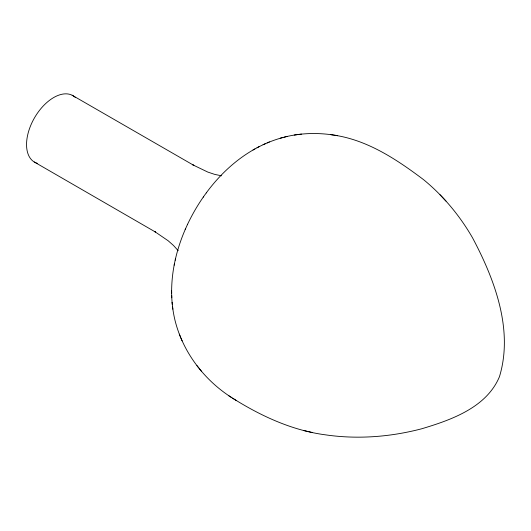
<?xml version="1.0" encoding="UTF-8"?>
<svg xmlns="http://www.w3.org/2000/svg" width="531" height="531" viewBox="0 0 531 531"><rect width="100%" height="100%" fill="white"/><g stroke="black" fill="none" stroke-linecap="round" stroke-linejoin="round"><path stroke-width="0.8" d="M231.894 397.732C204.289 380.223 182.949 352.312 175.031 320.425C167.59 289.906 172.98 257.462 185.432 229.014M174.155 265.175L174.467 263.708M175.197 260.23L175.476 258.889M187.397 224.659C206.141 184.868 239.448 149.145 282.977 137.489M185.206 229.518L187.569 224.274M228.449 395.549C257.933 414.605 290.477 430.256 325.616 434.862C357.662 439.509 390.584 436.96 421.846 428.736C451.317 419.908 486.575 407.509 499.452 376.705C513.729 329.744 494.52 279.12 472.51 237.769C459.8 215.692 443.246 195.786 423.526 179.631C397.002 159.658 367.89 140.224 334.371 135.186M206.28 192.912L206.605 192.461M203.247 197.127L203.492 196.789M253.015 149.968L254.913 148.932M257.011 147.777L258.995 146.689M267.126 142.925L269.443 141.923M263.071 144.684L265.301 143.728M284.344 137.137C301.721 132.664 320.06 132.531 337.676 135.704M280.242 138.199L287.158 136.414M294.254 135.04L297.314 134.648M298.376 134.496L301.502 134.097M221.434 175.801L214.61 174.354L207.78 172.064L192.912 164.909L193.881 165.413L72.136 95.235M330.335 134.569L333.607 135.08M303.898 430.535L307.807 431.457M308.498 431.61L312.361 432.519M34.256 161.988L155.424 232.02L154.501 231.436L168.128 240.735L173.531 245.508L178.197 250.698M232.711 398.243L236.149 400.434M445.98 201.076L440.033 194.744M196.935 365.62L199.012 368.195M199.49 368.806L201.588 371.408M179.305 334.138L180.494 336.986M180.892 337.975L182.113 340.882M172.071 302.312L172.349 304.721M172.568 306.706L172.86 309.208M171.613 290.955L171.666 293.119M171.712 295.515L171.772 297.778M37.429 163.375A38.391 22.163 -60 0 1 34.502 117.802A38.391 22.163 -60 0 1 75.429 97.551"/></g></svg>
